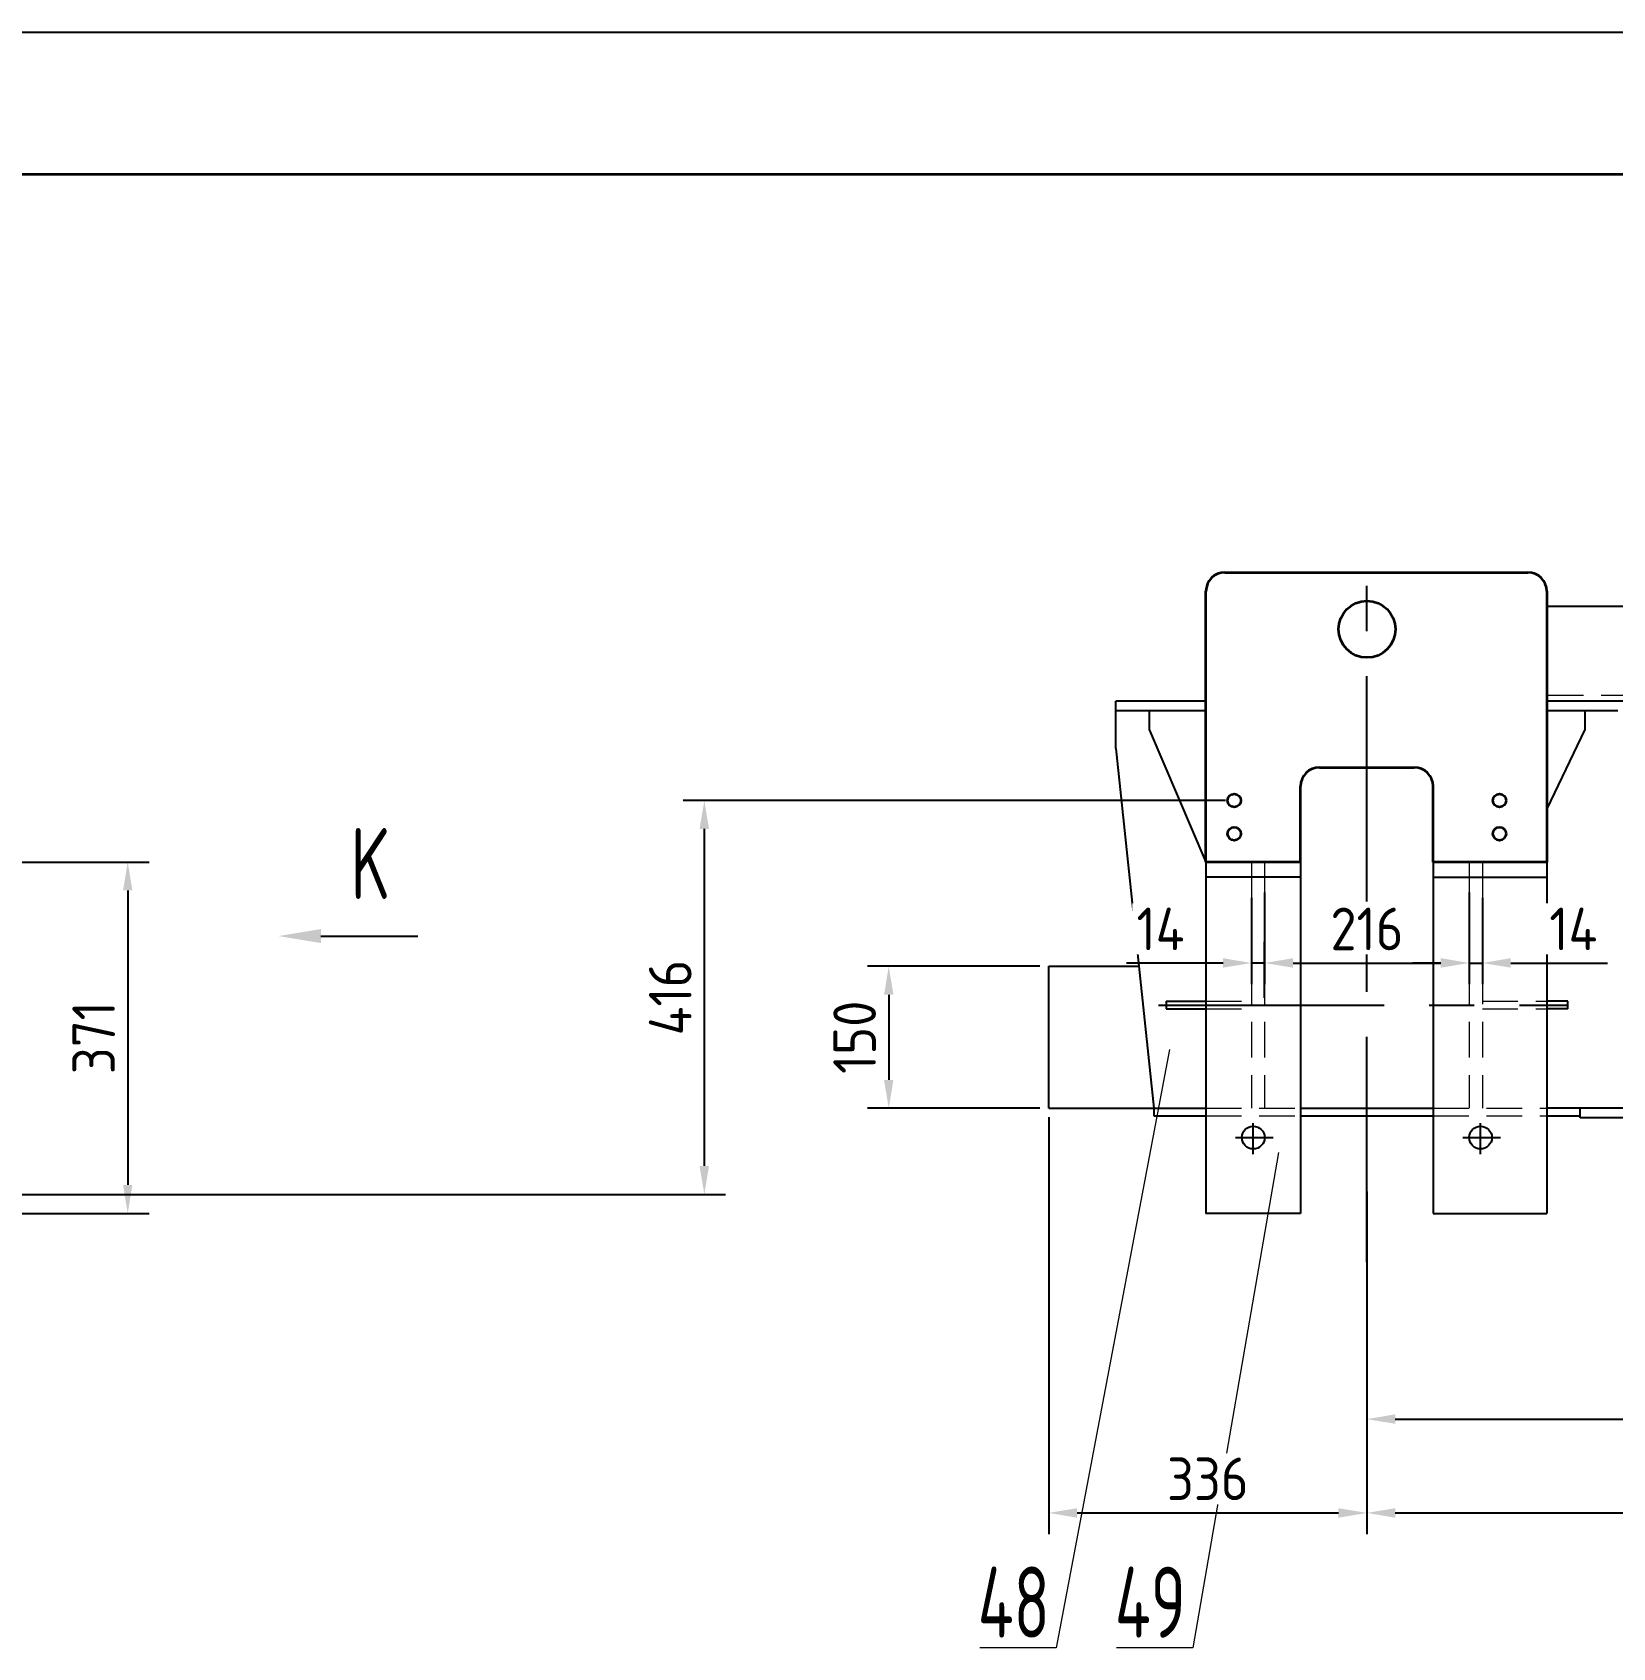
# Model space of a CAD drawing. Header units: millimetres. Extents: x 1747 to 2588, y -325 to 269.
# Drawn here: x 2061.3 to 2172.5, y 155.6 to 269.4 of the extents above; entities that cross this region are included whole.
import ezdxf
from ezdxf import colors
from ezdxf.entities.mleader import LeaderData, LeaderLine
from ezdxf.enums import TextEntityAlignment as Align
from ezdxf.math import Vec2, Vec3

# ---------------------------------------------------------------- set-up
doc = ezdxf.new("R2010")
doc.units = ezdxf.units.MM
doc.linetypes.add('CENTER', pattern=[50.8, 31.75, -6.35, 6.35, -6.35])
doc.linetypes.add('DASHED', pattern=[0.75, 0.5, -0.25])
for name, color, linetype, lineweight in [('1粗实线', 7, 'Continuous', 35), ('4虚线', 2, 'DASHED', 18), ('6标注', 6, 'Continuous', 18)]:
    doc.layers.add(name, color=color, linetype=linetype, lineweight=lineweight)
doc.layers.add('2细实线', color=3, linetype='Continuous')
doc.layers.add('3中心线', color=1, linetype='CENTER')
doc.styles.get("Standard").update_dxf_attribs({"font": 'ISOCP.SHX', "bigfont": 'gbcbig.shx'})
doc.styles.add('wh_1', font='isocp.shx', dxfattribs={"bigfont": 'gbcbig.shx'})
doc.dimstyles.new('ISO-15', dxfattribs={"dimtxt": 3, "dimasz": 2, "dimexe": 1.5, "dimexo": 0.625, "dimgap": 0.9, "dimtad": 1, "dimlfac": 15, "dimdsep": 46, "dimtxsty": 'wh_1', "dimcen": 2.5, "dimadec": 0, "dimazin": 0, "dimtfac": 1, "dimtmove": 0, "dimatfit": 3, "dimfxl": 0.2, "dimtfill": 1, "dimarcsym": 0})

# ---------------------------------------------------------------- blocks, each defined once
blk = doc.blocks.new('WH_图框_A1')
at = {"layer": '1粗实线'}
blk.add_line((-806, 574), (0, 574), dxfattribs=at)
at = {"layer": '2细实线'}
blk.add_line((-831, 584), (10, 584), dxfattribs=at)
blk = doc.blocks.new('*D384')
at = {"layer": '6标注', "color": 0, "lineweight": -2, "ltscale": 0.2, "transparency": 16777216}
for p, q in [((2239.89, 189.54), (2239.89, 170.24)), ((2155.22, 187.77), (2155.22, 170.24)), ((2157.22, 171.74), (2237.89, 171.74))]:
    blk.add_line(p, q, dxfattribs=at)
at = {"layer": '6标注', "color": 0, "ltscale": 0.2, "transparency": 16777216}
for points in [[(2157.22, 172.08), (2157.22, 171.41), (2155.22, 171.74)], [(2237.89, 172.08), (2237.89, 171.41), (2239.89, 171.74)]]:
    blk.add_solid(points, dxfattribs=at)
at = {"layer": 'Defpoints', "color": 0, "ltscale": 0.2, "transparency": 16777216}
for p in [(2239.89, 190.17), (2155.22, 188.39), (2239.89, 171.74)]:
    blk.add_point(p, dxfattribs=at)
at = {"layer": '6标注', "color": 0, "ltscale": 0.2, "transparency": 16777216, "insert": (2197.55, 174.14), "char_height": 3, "attachment_point": 5, "style": 'wh_1', "bg_fill": 3, "box_fill_scale": 1.1, "bg_fill_color": 256, "bg_fill_true_color": 13158600, "bg_fill_transparency": 0}
blk.add_mtext('1270', dxfattribs=at)
blk = doc.blocks.new('*D183')
at = {"layer": '6标注', "color": 0, "lineweight": -2, "ltscale": 0.2, "transparency": 16777216}
for p, q in [((2155.22, 187.14), (2155.22, 163.64)), ((2321.89, 181.98), (2321.89, 163.64)), ((2157.22, 165.14), (2319.89, 165.14))]:
    blk.add_line(p, q, dxfattribs=at)
at = {"layer": '6标注', "color": 0, "ltscale": 0.2, "transparency": 16777216}
for points in [[(2157.22, 165.47), (2157.22, 164.8), (2155.22, 165.14)], [(2319.89, 165.47), (2319.89, 164.8), (2321.89, 165.14)]]:
    blk.add_solid(points, dxfattribs=at)
at = {"layer": 'Defpoints', "color": 0, "ltscale": 0.2, "transparency": 16777216}
for p in [(2155.22, 187.77), (2321.89, 182.6), (2321.89, 165.14)]:
    blk.add_point(p, dxfattribs=at)
at = {"layer": '6标注', "color": 0, "ltscale": 0.2, "transparency": 16777216, "insert": (2238.55, 167.64), "char_height": 3, "attachment_point": 5, "style": 'wh_1', "bg_fill": 3, "box_fill_scale": 1.1, "bg_fill_color": 256, "bg_fill_true_color": 13158600, "bg_fill_transparency": 0}
blk.add_mtext('轨 距 2500%%p2.2', dxfattribs=at)
blk = doc.blocks.new('*D62')
at = {"layer": '6标注', "color": 0, "lineweight": -2, "ltscale": 0.2, "transparency": 16777216}
for p, q in [((2148.02, 208.83), (2148.02, 202.36)), ((2162.42, 208.83), (2162.42, 202.36)), ((2150.02, 203.86), (2160.42, 203.86))]:
    blk.add_line(p, q, dxfattribs=at)
at = {"layer": '6标注', "color": 0, "ltscale": 0.2, "transparency": 16777216}
for points in [[(2150.02, 204.2), (2150.02, 203.53), (2148.02, 203.86)], [(2160.42, 204.2), (2160.42, 203.53), (2162.42, 203.86)]]:
    blk.add_solid(points, dxfattribs=at)
at = {"layer": 'Defpoints', "color": 0, "ltscale": 0.2, "transparency": 16777216}
for p in [(2148.02, 209.46), (2162.42, 209.46), (2162.42, 203.86)]:
    blk.add_point(p, dxfattribs=at)
at = {"layer": '6标注', "color": 0, "ltscale": 0.2, "transparency": 16777216, "insert": (2155.22, 206.26), "char_height": 3, "attachment_point": 5, "style": 'wh_1', "bg_fill": 3, "box_fill_scale": 1.1, "bg_fill_color": 256, "bg_fill_true_color": 13158600, "bg_fill_transparency": 0}
blk.add_mtext('216', dxfattribs=at)
blk = doc.blocks.new('*D63')
at = {"layer": '6标注', "color": 0, "lineweight": -2, "ltscale": 0.2, "transparency": 16777216}
for p, q in [((2147.09, 208.44), (2147.09, 202.36)), ((2148.02, 201.41), (2148.02, 205.36)), ((2145.09, 203.86), (2138.29, 203.86)), ((2148.02, 203.86), (2147.09, 203.86)), ((2150.02, 203.86), (2152.02, 203.86))]:
    blk.add_line(p, q, dxfattribs=at)
at = {"layer": '6标注', "color": 0, "ltscale": 0.2, "transparency": 16777216}
for points in [[(2145.09, 204.2), (2145.09, 203.53), (2147.09, 203.86)], [(2150.02, 204.2), (2150.02, 203.53), (2148.02, 203.86)]]:
    blk.add_solid(points, dxfattribs=at)
at = {"layer": 'Defpoints', "color": 0, "ltscale": 0.2, "transparency": 16777216}
for p in [(2147.09, 209.06), (2147.09, 203.86), (2148.02, 200.79)]:
    blk.add_point(p, dxfattribs=at)
at = {"layer": '6标注', "color": 0, "ltscale": 0.2, "transparency": 16777216, "insert": (2140.69, 206.26), "char_height": 3, "attachment_point": 5, "style": 'wh_1', "bg_fill": 3, "box_fill_scale": 1.1, "bg_fill_color": 256, "bg_fill_true_color": 13158600, "bg_fill_transparency": 0}
blk.add_mtext('14', dxfattribs=at)
blk = doc.blocks.new('*D64')
at = {"layer": '6标注', "color": 0, "lineweight": -2, "ltscale": 0.2, "transparency": 16777216}
for p, q in [((2163.35, 208.44), (2163.35, 202.36)), ((2160.42, 203.86), (2158.42, 203.86)), ((2162.42, 203.86), (2163.35, 203.86)), ((2165.35, 203.86), (2172.15, 203.86)), ((2162.42, 203.24), (2162.42, 202.36))]:
    blk.add_line(p, q, dxfattribs=at)
at = {"layer": '6标注', "color": 0, "ltscale": 0.2, "transparency": 16777216}
for points in [[(2160.42, 204.2), (2160.42, 203.53), (2162.42, 203.86)], [(2165.35, 204.2), (2165.35, 203.53), (2163.35, 203.86)]]:
    blk.add_solid(points, dxfattribs=at)
at = {"layer": 'Defpoints', "color": 0, "ltscale": 0.2, "transparency": 16777216}
for p in [(2163.35, 209.06), (2162.42, 203.86), (2163.35, 203.86)]:
    blk.add_point(p, dxfattribs=at)
at = {"layer": '6标注', "color": 0, "ltscale": 0.2, "transparency": 16777216, "insert": (2169.75, 206.26), "char_height": 3, "attachment_point": 5, "style": 'wh_1', "bg_fill": 3, "box_fill_scale": 1.1, "bg_fill_color": 256, "bg_fill_true_color": 13158600, "bg_fill_transparency": 0}
blk.add_mtext('14', dxfattribs=at)
blk = doc.blocks.new('*D34')
at = {"layer": '6标注', "color": 0, "lineweight": -2, "ltscale": 0.2, "transparency": 16777216}
for p, q in [((2132.82, 193.01), (2132.82, 163.64)), ((2155.22, 187.14), (2155.22, 163.64)), ((2134.82, 165.14), (2153.22, 165.14))]:
    blk.add_line(p, q, dxfattribs=at)
at = {"layer": '6标注', "color": 0, "ltscale": 0.2, "transparency": 16777216}
for points in [[(2134.82, 165.47), (2134.82, 164.8), (2132.82, 165.14)], [(2153.22, 165.47), (2153.22, 164.8), (2155.22, 165.14)]]:
    blk.add_solid(points, dxfattribs=at)
at = {"layer": 'Defpoints', "color": 0, "ltscale": 0.2, "transparency": 16777216}
for p in [(2132.82, 193.63), (2155.22, 187.77), (2155.22, 165.14)]:
    blk.add_point(p, dxfattribs=at)
at = {"layer": '6标注', "color": 0, "ltscale": 0.2, "transparency": 16777216, "insert": (2144.02, 167.54), "char_height": 3, "attachment_point": 5, "style": 'wh_1', "bg_fill": 3, "box_fill_scale": 1.1, "bg_fill_color": 256, "bg_fill_true_color": 13158600, "bg_fill_transparency": 0}
blk.add_mtext('336', dxfattribs=at)
blk = doc.blocks.new('*D26')
at = {"layer": '6标注', "color": 0, "lineweight": -2, "ltscale": 0.2, "transparency": 16777216}
for p, q in [((2132.2, 203.63), (2120.06, 203.63)), ((2121.56, 201.63), (2121.56, 195.63)), ((2132.2, 193.63), (2120.06, 193.63))]:
    blk.add_line(p, q, dxfattribs=at)
at = {"layer": '6标注', "color": 0, "ltscale": 0.2, "transparency": 16777216}
for points in [[(2121.23, 201.63), (2121.89, 201.63), (2121.56, 203.63)], [(2121.23, 195.63), (2121.89, 195.63), (2121.56, 193.63)]]:
    blk.add_solid(points, dxfattribs=at)
at = {"layer": 'Defpoints', "color": 0, "ltscale": 0.2, "transparency": 16777216}
for p in [(2132.82, 203.63), (2121.56, 193.63), (2132.82, 193.63)]:
    blk.add_point(p, dxfattribs=at)
at = {"layer": '6标注', "color": 0, "ltscale": 0.2, "transparency": 16777216, "insert": (2119.16, 198.63), "char_height": 3, "attachment_point": 5, "rotation": 90, "style": 'wh_1', "bg_fill": 3, "box_fill_scale": 1.1, "bg_fill_color": 256, "bg_fill_true_color": 13158600, "bg_fill_transparency": 0}
blk.add_mtext('150', dxfattribs=at)
blk = doc.blocks.new('*D14')
at = {"layer": '6标注', "color": 0, "linetype": 'ByBlock', "lineweight": -2, "ltscale": 0.2, "transparency": 16777216}
for p, q in [((2048.08, 210.97), (2069.49, 210.97)), ((2067.99, 208.97), (2067.99, 188.23)), ((2058.23, 186.23), (2069.49, 186.23))]:
    blk.add_line(p, q, dxfattribs=at)
at = {"layer": '6标注', "color": 0, "ltscale": 0.2, "transparency": 16777216}
for points in [[(2067.66, 208.97), (2068.32, 208.97), (2067.99, 210.97)], [(2067.66, 188.23), (2068.32, 188.23), (2067.99, 186.23)]]:
    blk.add_solid(points, dxfattribs=at)
at = {"layer": 'Defpoints', "color": 0, "ltscale": 0.2, "transparency": 16777216}
for p in [(2047.45, 210.97), (2057.61, 186.23), (2067.99, 186.23)]:
    blk.add_point(p, dxfattribs=at)
at = {"layer": '6标注', "color": 0, "ltscale": 0.2, "transparency": 16777216, "insert": (2065.59, 198.6), "char_height": 3, "attachment_point": 5, "rotation": 90, "style": 'wh_1', "bg_fill": 3, "box_fill_scale": 1.1, "bg_fill_color": 256, "bg_fill_true_color": 13158600, "bg_fill_transparency": 0}
blk.add_mtext('371', dxfattribs=at)
blk = doc.blocks.new('K1')
at = {"layer": '1粗实线', "linetype": 'Continuous'}
for p, q in [((18.71, 8.5), (40.04, 8.5)), ((17.37, -11.9), (17.37, 7.17)), ((41.37, 7.17), (41.37, -11.9)), ((25.37, -5.23), (32.04, -5.23)), ((24.04, -11.9), (24.04, -6.56)), ((33.37, -11.9), (33.37, -6.56)), ((24.04, -11.9), (17.37, -11.9)), ((41.37, -11.9), (33.37, -11.9))]:
    blk.add_line(p, q, dxfattribs=at)
for centre, radius in [((28.71, 4.5), 2), ((19.37, -7.56), 0.467), ((38.04, -7.56), 0.467), ((19.37, -9.9), 0.467), ((38.04, -9.9), 0.467)]:
    blk.add_circle(centre, radius, dxfattribs=at)
for centre, start, end in [((18.71, 7.17), 90, 180), ((40.04, 7.17), 0, 90), ((25.37, -6.56), 90, 180), ((32.04, -6.56), 0, 90)]:
    blk.add_arc(centre, 1.33, start, end, dxfattribs=at)
blk = doc.blocks.new('*D420')
at = {"layer": '6标注', "color": 0, "lineweight": -2, "ltscale": 0.2, "transparency": 16777216}
for p, q in [((2145.26, 215.3), (2107.08, 215.3)), ((2108.58, 189.57), (2108.58, 213.3)), ((2030.74, 187.57), (2110.08, 187.57))]:
    blk.add_line(p, q, dxfattribs=at)
at = {"layer": '6标注', "color": 0, "ltscale": 0.2, "transparency": 16777216}
for points in [[(2108.24, 213.3), (2108.91, 213.3), (2108.58, 215.3)], [(2108.24, 189.57), (2108.91, 189.57), (2108.58, 187.57)]]:
    blk.add_solid(points, dxfattribs=at)
at = {"layer": 'Defpoints', "color": 0, "ltscale": 0.2, "transparency": 16777216}
for p in [(2108.58, 215.3), (2145.89, 215.3), (2030.12, 187.57)]:
    blk.add_point(p, dxfattribs=at)
at = {"layer": '6标注', "color": 0, "ltscale": 0.2, "transparency": 16777216, "insert": (2106.18, 201.43), "char_height": 3, "attachment_point": 5, "rotation": 90, "style": 'wh_1', "bg_fill": 3, "box_fill_scale": 1.1, "bg_fill_color": 256, "bg_fill_true_color": 13158600, "bg_fill_transparency": 0}
blk.add_mtext('416', dxfattribs=at)

msp = doc.modelspace()

# ---------------------------------------------------------------- linework, layer by layer
at = {"ltscale": 0.2}
for p, q in [((2309.22076, 228.96583), (2167.88743, 228.96583)), ((2137.5541, 221.6325), (2137.5541, 222.29916)), ((2137.5541, 218.96583), (2137.5541, 221.6325)), ((2170.22076, 193.6325), (2167.88743, 193.6325))]:
    msp.add_line(p, q, dxfattribs=at)
for p, q in [((2143.88743, 222.29916), (2137.5541, 222.29916)), ((2309.22076, 222.29916), (2167.88743, 222.29916)), ((2137.5541, 221.6325), (2143.88743, 221.6325)), ((2139.88743, 221.6325), (2139.88743, 220.29916)), ((2167.88743, 221.6325), (2172.88743, 221.6325)), ((2139.88743, 220.29916), (2143.88743, 210.96583)), ((2170.5541, 220.29916), (2167.88743, 214.71512)), ((2137.5541, 218.96583), (2140.22076, 193.6325)), ((2143.88743, 210.96583), (2143.88743, 186.2325)), ((2150.5541, 210.96583), (2143.88743, 210.96583)), ((2150.5541, 210.96583), (2150.5541, 186.2325)), ((2159.88743, 210.96583), (2159.88743, 186.2325)), ((2159.88743, 210.96583), (2167.88743, 210.96583)), ((2167.88743, 210.96583), (2167.88743, 186.2325)), ((2150.5541, 209.89916), (2143.88743, 209.89916)), ((2159.88743, 209.89916), (2167.88743, 209.89916)), ((2132.82076, 193.6325), (2132.82076, 203.6325)), ((2141.08743, 201.16583), (2141.08743, 200.6325)), ((2141.08743, 201.16583), (2143.88743, 201.16583)), ((2141.08743, 200.6325), (2143.88743, 200.6325)), ((2169.3541, 201.16583), (2167.88743, 201.16583)), ((2169.3541, 200.6325), (2167.88743, 200.6325)), ((2169.3541, 200.6325), (2169.3541, 201.16583)), ((2132.82076, 193.6325), (2141.82076, 193.6325)), ((2140.22076, 193.6325), (2140.22076, 193.09916)), ((2140.22076, 193.6325), (2143.88743, 193.6325)), ((2150.5541, 193.6325), (2159.88743, 193.6325)), ((2170.22076, 192.96583), (2170.22076, 193.6325)), ((2306.5541, 193.6325), (2170.22076, 193.6325)), ((2140.22076, 193.09916), (2143.88743, 193.09916)), ((2150.5541, 193.09916), (2159.88743, 193.09916)), ((2167.88743, 193.09916), (2170.22076, 193.09916)), ((2306.5541, 192.96583), (2170.22076, 192.96583)), ((2150.5541, 186.2325), (2143.88743, 186.2325))]:
    msp.add_line(p, q)
at = {"color": 7, "linetype": 'Continuous'}
msp.add_line((2170.5541, 221.6325), (2170.5541, 220.29916), dxfattribs=at)
for centre in [(2147.22076, 191.56583), (2163.22076, 191.56583)]:
    msp.add_circle(centre, 0.8, dxfattribs=at)
at = {"layer": '3中心线', "ltscale": 0.5}
for p, q in [((2155.22076, 182.78736), (2155.22076, 231.63297)), ((2140.55517, 200.89916), (2169.3541, 200.89916))]:
    msp.add_line(p, q, dxfattribs=at)
at = {"layer": '3中心线'}
for p, q in [((2147.22076, 190.39749), (2147.22076, 192.57933)), ((2163.22076, 190.39749), (2163.22076, 192.57933)), ((2145.98069, 191.56583), (2148.61487, 191.56583)), ((2161.98069, 191.56583), (2164.61487, 191.56583))]:
    msp.add_line(p, q, dxfattribs=at)
at = {"layer": '4虚线', "ltscale": 5}
for p, q in [((2309.22076, 222.69916), (2167.88743, 222.69916)), ((2147.08743, 210.96583), (2147.08743, 193.6325)), ((2148.02076, 210.96583), (2148.02076, 193.6325)), ((2162.42076, 210.96583), (2162.42076, 193.6325)), ((2163.3541, 210.96583), (2163.3541, 193.6325)), ((2143.88743, 201.16583), (2147.08743, 201.16583)), ((2143.88743, 200.6325), (2147.08743, 200.6325)), ((2163.3541, 201.16583), (2167.88743, 201.16583)), ((2163.3541, 200.6325), (2167.88743, 200.6325)), ((2143.88743, 193.6325), (2150.5541, 193.6325)), ((2159.88743, 193.6325), (2167.88743, 193.6325)), ((2143.88743, 193.09916), (2150.5541, 193.09916)), ((2159.88743, 193.09916), (2167.88743, 193.09916))]:
    msp.add_line(p, q, dxfattribs=at)
at = {"layer": '6标注', "ltscale": 0.2, "flags": 128}
for points in [[(2141.3308, 197.77735), (2133.3521, 155.64742), (2127.97145, 155.64742)], [(2149.00416, 190.51651), (2142.96911, 155.64742), (2137.58846, 155.64742)]]:
    msp.add_lwpolyline(points, dxfattribs=at)

# ---------------------------------------------------------------- block references
at = {"layer": '1粗实线'}
msp.add_blockref('K1', (2126.51262, 222.86222), dxfattribs=at)
at = {"layer": '2细实线', "lineweight": 0}
msp.add_blockref('WH_图框_A1', (2577.74535, -314.60487), dxfattribs=at)

# ---------------------------------------------------------------- texts
at = {"layer": '6标注', "ltscale": 0.2, "style": 'wh_1', "width": 0.75}
msp.add_text('K', height=5, dxfattribs=at).set_placement((2083.68227, 208.36093))
for s, p in [('48', (2130.36007, 156.35104)), ('49', (2139.97708, 156.35104))]:
    msp.add_text(s, height=5, dxfattribs=at).set_placement(p, align=Align.CENTER)

# ---------------------------------------------------------------- leaders
at = {"layer": '6标注', "ltscale": 0.2}
ml = msp.add_multileader_mtext('Standard', dxfattribs=at)
ml.set_content('')
ml.set_leader_properties()
ml.build(insert=Vec2(0, 0))
ml.multileader.update_dxf_attribs({"text_right_attachment_type": 6, "dogleg_length": 0, "arrow_head_size": 3})
ctx = ml.context
ctx.base_point, ctx.char_height, ctx.arrow_head_size, ctx.landing_gap_size, ctx.plane_origin = Vec3(2088.41874, 205.75728), 0.18, 3, 0.09, Vec3(2078.59055, 205.75728)
ctx.right_attachment = 6
notes = []
notes.append((ctx, [(0, (1, 1, 0), (2088.41874, 205.75728), (1, 0), 0, [(0, [(2078.59055, 205.75728)], 0, [])])]))
ctx.mtext, ml.multileader.dxf.content_type = None, 0
for ctx, leaders in notes:
    for number, flags, end, landing, length, lines in leaders:
        leader = LeaderData()
        leader.index, (leader.has_last_leader_line, leader.has_dogleg_vector, leader.attachment_direction) = number, flags
        leader.last_leader_point, leader.dogleg_vector, leader.dogleg_length = Vec3(end), Vec3(landing), length
        for number, points, colour, breaks in lines:
            line = LeaderLine()
            line.index, line.vertices, line.color, line.breaks = number, Vec3.list(points), colors.encode_raw_color(colour), breaks
            leader.lines.append(line)
        ctx.leaders.append(leader)

# ---------------------------------------------------------------- next in the draw order: dimensions: what is measured, and where the dimension line sits
dim = msp.add_linear_dim(base=(2067.98843, 186.2325), p1=(2047.45298, 210.96583), p2=(2057.60562, 186.2325), angle=90, dimstyle='ISO-15', override={"dimfxl": 1.25, "dimarcsym": 1}, dxfattribs=at)
dim.commit()
dim.dimension.update_dxf_attribs({"geometry": '*D14', "text_midpoint": (2065.58843, 198.59916)})
for base, p1, p2, picture, middle in [((2162.42076, 203.86442), (2148.02076, 209.4554), (2162.42076, 209.4554), '*D62', (2155.22076, 206.26472)), ((2239.88743, 171.74395), (2155.22076, 188.39183), (2239.88743, 190.16886), '*D384', (2197.5541, 174.14424))]:
    dim = msp.add_linear_dim(base=base, p1=p1, p2=p2, dimstyle='ISO-15', dxfattribs=at)
    dim.commit()
    dim.dimension.update_dxf_attribs({"geometry": picture, "text_midpoint": middle})

# ---------------------------------------------------------------- next in the draw order: dimensions: what is measured, and where the dimension line sits
for base, p1, p2, picture, middle in [((2147.08743, 203.86442), (2148.02076, 200.78974), (2147.08743, 209.0641), '*D63', (2140.68743, 206.26442)), ((2163.3541, 203.86442), (2162.42076, 203.86442), (2163.3541, 209.0641), '*D64', (2169.7541, 206.26442))]:
    dim = msp.add_linear_dim(base=base, p1=p1, p2=p2, dimstyle='ISO-15', dxfattribs=at)
    dim.commit()
    dim.dimension.update_dxf_attribs({"geometry": picture, "text_midpoint": middle})
dim = msp.add_linear_dim(base=(2321.88743, 165.13594), p1=(2155.22076, 187.76683), p2=(2321.88743, 182.60493), text='轨 距 <>%%p2.2', dimstyle='ISO-15', dxfattribs=at)
dim.commit()
dim.dimension.update_dxf_attribs({"geometry": '*D183', "text_midpoint": (2238.5541, 167.6355)})

# ---------------------------------------------------------------- next in the draw order: linework, layer by layer
for p, q in [((2132.82076, 203.6325), (2139.16813, 203.6325)), ((2159.88743, 186.2325), (2167.88743, 186.2325))]:
    msp.add_line(p, q)

# ---------------------------------------------------------------- next in the draw order: dimensions: what is measured, and where the dimension line sits
dim = msp.add_linear_dim(base=(2155.22076, 165.13594), p1=(2132.82076, 193.6325), p2=(2155.22076, 187.76683), dimstyle='ISO-15', dxfattribs=at)
dim.commit()
dim.dimension.update_dxf_attribs({"geometry": '*D34', "text_midpoint": (2144.02076, 167.53594)})

# ---------------------------------------------------------------- next in the draw order: dimensions: what is measured, and where the dimension line sits
dim = msp.add_linear_dim(base=(2121.5604, 193.6325), p1=(2132.82076, 203.6325), p2=(2132.82076, 193.6325), angle=90, dimstyle='ISO-15', dxfattribs=at)
dim.commit()
dim.dimension.update_dxf_attribs({"geometry": '*D26', "text_midpoint": (2119.1604, 198.6325)})

# ---------------------------------------------------------------- next in the draw order: dimensions: what is measured, and where the dimension line sits
dim = msp.add_linear_dim(base=(2108.57754, 215.29916), p1=(2030.11965, 187.56583), p2=(2145.88743, 215.29916), angle=90, dimstyle='ISO-15', dxfattribs=at)
dim.commit()
dim.dimension.update_dxf_attribs({"geometry": '*D420', "text_midpoint": (2106.17754, 201.4325)})

doc.saveas('drawing.dxf')
